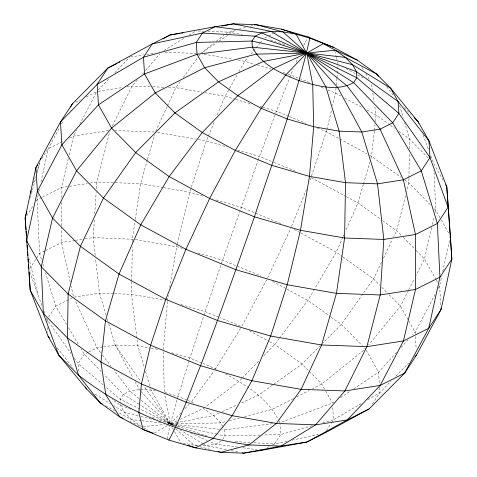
<?xml version="1.0" encoding="UTF-8"?>
<svg xmlns="http://www.w3.org/2000/svg" width="477" height="477" viewBox="0 0 477 477"><rect width="100%" height="100%" fill="white"/><g stroke="black" fill="none" stroke-linecap="round" stroke-linejoin="round"><path stroke-width="0.36" stroke-dasharray="2.38 1.79" d="M408.926 178.481L408.861 182.953L406.666 191.498M408.938 177.736L409.308 153.165M409.373 148.693L409.522 139.01L404.657 122.577M131.694 281.776L131.485 294.315L137.859 345.837L144.263 367.224M131.706 281.042L132.272 247.11M132.356 241.946L132.403 238.995L135.194 220.058M94.339 219.79L93.182 237.558L95.245 255.845M94.726 213.869L96.127 192.398M96.372 188.695L96.807 182.035L109.352 133.226M163.396 349.552L167.457 301.363M336.035 87.935L335.575 93.093L332.684 105.256M336.303 84.989L336.893 78.359M336.959 77.62L337.686 69.517M337.752 68.783L338.02 65.838M374.296 131.175L371.553 156.176L370.939 158.298M374.379 130.442L375.023 124.563M375.345 121.623L376.073 115.005L374.779 106.27M135.301 219.325L140.554 183.639L147.256 160.302M167.516 300.623L168.369 295.525M169.711 287.512L177.056 244.564M167.171 438.828L170.277 423.922L177.062 399.821M438.238 288.406L439.615 285.795L441.654 276.451M442.751 271.419L449.638 239.788M38.172 194.777L37.069 199.809L39.627 253.49L41.803 260.609M38.804 191.897L39.43 189.023M41.004 181.832L48.249 148.758L59.792 127.27M68.289 158.543L61.509 187.55L61.515 197.943M69.135 154.918L73.547 136.07L76.624 130.179M431.763 227.428L424.441 258.928L416.111 275.354M432.43 224.566L434.261 216.689M435.262 212.39L435.763 210.244L433.945 170.164M326.727 130.304L309.549 181.767M326.894 129.589L331.491 110.27M177.229 243.848L189.774 192.249L206.338 140.936L208.067 136.81M405.563 195.773L396.59 230.677L393.71 236.705M30.456 197.866L35.757 177.754M36.896 173.443L39.734 162.669M177.259 399.136L189.912 358.078L203.721 315.852M147.459 159.592L154.566 134.848M363.319 184.521L357.971 202.952L345.765 230.588M363.528 183.818L369.908 161.84M33.485 182.941L35.811 175.214M36.86 171.702L39.603 162.574M203.947 315.148L222.562 260.198L257.968 160.701M258.218 159.998L276.427 111.302L289.432 78.222M289.7 77.53L293.116 69.29M291.62 226.342L306.514 189.309M208.354 136.124L214.417 121.695M217.297 114.82L225.09 96.271L237.474 74.245M296.038 62.433L297.785 58.319M342.79 237.325L336.243 252.154L314.951 288.358M343.088 236.652L343.977 234.63M167.177 106.478L155.377 132.016L115.285 130.549M167.487 105.805L175.87 87.655L180.646 81.078M267.663 277.847L291.071 227.714M381.546 262.177L373.545 278.932L363.23 293.492M383.466 258.152L392.428 239.388M112.387 125.731L132.117 86.051L137.4 79.939M408.443 290.457L400.447 306.222L368.685 344.919M408.777 289.801L414.441 278.634M303.628 45.464L307.051 38.893M79.707 124.288L96.479 92.222M435.131 294.285L415.109 332.171L412.605 334.914M266.661 279.814L241.672 326.584L219.998 317.724M61.539 124.014L63.292 120.759M238.929 71.657L244.755 61.294L248.04 57.383M314.576 288.99L307.85 300.427L279.659 337.931M240.509 328.468L214.465 370.432M41.881 158.465L48.249 148.758L62.225 141.747M26.748 215.55L33.497 205.259M36.276 201.02L37.069 199.809L41.696 197.49M29.735 268.575L36.461 258.319M36.854 257.717L39.627 253.49L44.933 250.83M48.594 317.038L55.731 306.156L72.957 297.517M222.64 439.615L225.037 435.96L224.655 429.843L223.582 427.947M326.375 430.653L331.133 423.397M331.527 422.795L333.512 419.772L361.435 403.417M372.316 404.102L379.835 392.643L391.206 380.98M362.8 294.1L341.299 324.432L322.983 342.933M183.251 77.489L198.021 57.162M198.456 56.56L199.756 54.772M188.075 400.483L191.42 401.855L214.03 371.028M279.212 338.521L274.734 344.477L263.393 356.218M250.854 54.032L253.204 51.242M253.675 50.681L255.553 48.451M256.018 47.891L259.774 43.425M260.245 42.864L262.588 40.074M142.683 73.822L143.643 72.707M145.563 70.483L159.962 53.806M396.584 352.443L378.559 372.167L353.982 388.642M401.091 347.512L408.097 339.845M98.369 89.95L109.173 78.633M114.832 72.707L129.756 57.079M180.849 412.885L170.277 423.922L168.375 425.007M184.879 408.682L188.904 404.478M241.732 378.637L239.15 381.308L205.861 406.625M242.244 378.1L258.749 361.023M395.856 376.21L408.777 362.961M320.365 345.575L302.048 364.076L272.993 384.802M363.695 350.291L321.736 384.057L312.524 388.767M200.626 53.573L214.006 43.061M216.331 41.231L223.892 35.292M226.217 33.462L227.964 32.096L235.31 30.152M272.385 385.237L258.462 395.165L240.354 403.393M202.451 52.339L216.445 42.888M218.883 41.249L228.006 35.083M228.614 34.672L234.702 30.564M278.89 420.809L279.975 422.723L332.469 403.053L333.703 402.23M340.459 397.699L350.291 391.11M163.915 50.592L185.261 37.48M189.029 35.161L195.94 30.922M367.779 399.702L379.835 392.643L379.519 387.521M154.423 432.991L167.743 425.371M264.646 38.053L267.889 36.341M268.533 35.996L273.071 33.599M273.72 33.253L275.664 32.227M293.444 398.528L272.391 409.296L243.687 416.85M296.736 396.846L309.239 390.454M75.688 102.167L80.309 99.848M86.254 96.867L96.825 91.566M69.553 138.074L73.547 136.07L109.358 130.471M42.358 197.156L61.509 187.55L68.861 186.4M45.601 250.497L61.533 242.501L74.782 240.432M88.287 352.205L84.292 354.208L78.127 363.611L78.586 370.999M88.955 351.871L96.944 347.864L102.788 346.952M221.191 441.159L215.294 444.117L205.837 445.59L202.176 445.458M267.221 447.623L269.219 446.621M272.546 444.952L274.543 443.95L287.655 441.112M176.925 420.815L170.277 423.922L168.822 423.761M180.252 419.265L203.524 408.401L213.517 415.574L220.726 422.89L223.23 427.314M218.889 413.142L213.517 415.574L178.929 422.252M222.24 411.615L236.997 404.913M312.107 425.758L280.714 434.547L263.638 434.982M322.81 422.765L333.512 419.772L332.696 406.69M238.882 29.21L245.309 27.511M250.306 26.187L252.452 25.621M225.031 421.757L220.726 422.89L178.44 423.755M229.336 420.625L239.382 417.983M292.019 440.164L318.237 434.487M178.207 422.389L170.277 423.922L166.7 423.016M130.489 56.966L143.738 54.897M146.683 54.438L154.041 53.287M98.292 91.34L122.559 87.547M126.971 86.856L132.117 86.051L152.139 86.784M69.6 186.286L87.249 183.526M90.189 183.067L96.807 182.035L114.599 182.685M75.515 240.319L82.139 239.281M85.085 238.822L93.182 237.558L134.574 239.371M103.521 346.833L115.213 345.008L137.859 345.837L150.231 348.001M272.6 423.677L224.655 429.843L222.449 429.604M143.148 426.653L164.41 424.512M259.929 435.078L225.037 435.96L217.834 434.38M177.7 423.767L170.277 423.922L157.154 419.021M198.176 30.999L204.132 31.22M207.853 31.357L227.964 32.096L242.376 34.612M165.102 52.273L196.184 53.412M152.884 86.814L164.005 87.219M168.453 87.386L175.87 87.655L201.926 92.216M115.345 182.715L140.554 183.639L162.991 187.562M113.609 293.665L99.46 293.146L73.619 297.183L71.234 286.391M114.355 293.689L131.485 294.315L164.637 300.116M197.782 445.297L194.115 445.16L182.393 443.109M235.203 441.619L250.795 442.543M253.764 442.722L274.543 443.95L280.714 434.547L280.071 424.202M219.509 429.282L170.277 423.922L120.168 399.243L105.524 386.835M141.15 420.678L131.688 419.629L117.986 412.349M141.878 420.762L161.542 422.95M237.868 447.11L215.294 444.117L209.922 441.702M242.966 447.784L256.799 449.62M204.245 54.205L232.46 59.142M238.244 60.156L244.755 61.294L254.67 64.198M204.824 92.723L225.09 96.271L235.072 99.192M157.565 132.397L195.415 139.022M198.331 139.534L206.338 140.936L226.885 146.952M163.718 187.688L189.774 192.249L204.037 196.423M135.301 239.502L176.538 246.716L182.202 248.374M150.959 348.132L158.966 349.534M155.484 390.812C144.817 389.119 132.868 388.367 123.364 394.378L120.168 399.243L120.293 401.282M226.187 449.662L205.837 445.59L203.935 444.433M231.273 450.682L237.814 451.987M217.113 434.219L170.277 423.922L139.624 404.615M138.074 415.759L124.479 412.313L113.705 405.671M140.936 416.487L154.536 419.933M196.941 445.917L194.115 445.16L175.822 428.859M199.774 446.669L210.375 449.495M270.381 40.265L285.979 44.838M257.502 65.027L270.96 68.968M282.998 72.492L287.243 73.738M287.953 73.947L310.765 82.95M235.787 99.401L250.759 103.783M260.031 106.502L262.165 107.128M262.881 107.337L276.427 111.302L288.746 116.34M237.516 150.064L259.488 156.498L273.279 162.138M216.159 199.976L241.112 207.28L280.804 223.516M197.776 252.935L222.562 260.198L261.152 275.98M180.992 304.57L205.098 311.63L219.319 317.443M171.726 352.753L189.912 358.078L202.159 363.086M164.964 392.553L178.034 396.381L187.407 400.209M176.633 426.003L170.277 423.922L139.713 399.064M177.343 426.235L207.012 435.966M130.913 409.23L120.55 405.361L112.089 399.291M152.324 417.22L154.393 417.995M321.104 87.178L325.236 88.865M327.997 89.992L335.575 93.093L340.799 95.919M289.432 116.621L305.852 123.34M317.485 128.098L326.381 131.735L366.974 153.695M273.965 162.424L296.724 171.732M202.838 363.367L217.721 369.711M174.308 425.728L170.277 423.922L140.864 391.271M176.997 426.933L178.344 427.535M190.436 432.961L207.233 440.498M129.684 421.376L141.013 426.504M105.59 405.766L114.724 410.619M345.932 68.569L356.951 74.537M357.601 74.883L364.082 78.395M344.722 98.041L362.359 107.581M366.926 110.056L376.073 115.005L389.81 124.867M369.592 155.108L401.038 177.337M311.207 177.653L345.628 196.274M346.278 196.625L357.971 202.952L380.294 218.979M294.345 229.485L300.236 232.675M300.892 233.026L336.243 252.154L342.259 256.471M272.582 281.341L286.295 288.764M286.951 289.116L307.85 300.427L330.549 316.716M249.453 330.794L268.903 341.317M269.553 341.669L274.734 344.477L302.048 364.076L321.736 384.057L325.314 390.389M225.514 373.926C246.09 384.957 267.955 398.528 278.532 420.165M191.42 401.855L194.604 403.578M143.595 427.839L147.417 429.902M173.455 425.854L170.277 423.922L143.595 385.678M179.805 429.723L203.297 444.045M95.322 394.336L110.533 403.715M138.998 404.222L123.364 394.378L103.825 374.29M390.407 125.296L394.592 128.295M398.772 131.294L409.522 139.01L427.994 157.756M404.651 179.93L408.861 182.953L430.588 204.997M382.709 220.714L396.59 230.677L401.235 235.382M342.862 256.906L373.545 278.932L379.758 285.228M331.145 317.145L341.299 324.432L362.341 345.777M141.681 426.802L131.688 419.629L124.479 412.313L120.55 405.361L120.341 401.962M139.135 398.593L129.911 391.092L114.104 370.367M103.288 384.939L78.127 363.611L74.34 358.239M404.228 107.635L410.965 114.474M434.207 208.67L435.763 210.244L440.891 219.325M403.298 237.474L415.67 250.037M416.188 250.556L424.441 258.928L436.002 279.397M381.827 287.327L386.996 292.58M389.065 294.679L400.447 306.222L408.509 320.496M364.392 347.864L365.418 348.902M101.255 371.649L84.292 354.208L81.287 349.152M140.363 390.723L139.367 389.614L135.164 381.856M386.662 86.772L393.054 94.893M57.246 347.888L73.339 368.399M100.552 352.598L96.944 347.864L75.175 300.564M102.358 354.971L110.944 366.223M46.507 318.076L47.008 319.453L70.978 353.469M108.738 323.692L115.213 345.008L140.626 381.427M361.948 67.513L363.879 70.584M365.811 73.655L369.675 79.796M66.631 324.491L55.731 306.156L45.5 272.707M68.509 327.651L79.033 345.354M443.133 180.282L433.641 163.486L430.558 155.15M441.261 219.975L448.952 233.599M436.366 280.035L437.808 282.599M408.878 321.146L415.109 332.171L415.199 333.644M366.145 350.196L378.559 372.167L379.293 383.866M325.672 391.021L332.469 403.053M172.406 427.708L174.183 430.862M174.54 431.494L180.926 442.853M115.213 345.008L133.065 377.975M423.105 135.021L428.757 150.297M29.693 271.848L42.238 306.347M43.997 311.177L44.999 313.932M42.888 264.169L43.979 267.728M106.15 315.166L99.46 293.146L95.579 258.767M107.23 318.719L108.523 322.983M145.539 371.505L150.452 387.902M150.66 388.618L151.09 390.043L170.277 423.922L164.416 393.066M399.583 105.429L403.178 117.575M28.709 257.765L37.975 294.619M334.812 51.009L336.219 56.632M336.392 57.335L336.917 59.44M337.621 62.254L337.972 63.662M70.28 282.074L61.533 242.501L61.527 226.909M371.541 84.435L372.298 89.527M372.835 93.17L374.129 101.905M439.615 285.795L440.814 305M415.384 336.595L416.165 349.116M47.008 319.453L47.145 321.635M47.503 327.449L47.825 332.535M163.372 351.77L164.279 392.35M61.515 202.403L61.527 226.164"/><path stroke-width="0.72" d="M450.109 237.629L450.419 236.193L446.782 186.745L428.948 140.828L418.222 121.832L390.55 88.138L376.627 74.007L357.315 60.15L333.936 47.497L308.076 36.92L281.502 29.139L256.024 24.679L233.372 23.85L215.103 26.706L170.098 34.958L152.211 43.932L107.844 68.074L72.385 103.825L60.472 121.993L35.912 167.564L25.156 217.971L30.218 290.255L48.052 336.172L58.778 355.168L86.45 388.862L100.373 402.993L119.685 416.85L143.064 429.503L168.924 440.08L195.498 447.861L220.976 452.321L243.628 453.15L261.897 450.294L306.902 442.042L324.789 433.068L369.156 408.926L404.615 373.175L416.528 355.007L441.088 309.436L451.844 259.029L450.419 236.193M26.861 211.508L25.156 217.971L26.02 229.783M30.534 192.768L31.166 190.663M168.924 440.08C181.791 416.349 190.395 390.627 200.573 365.698C219.337 316.364 237.135 266.667 254.438 216.802C273.762 157.583 296.151 99.043 309.829 38.172L308.076 36.92M70.638 107.081L72.385 103.825M37.504 165.137L35.912 167.564L37.385 191.205L26.581 240.807L41.237 266.756L68.139 294.047L105.447 320.824L150.619 345.265L200.573 365.698L251.91 380.729L301.13 389.345L344.883 390.949L380.175 385.434L404.615 373.175L428.751 328.242L441.088 309.436L440.998 307.957M414.978 356.599L416.528 355.007M162.943 38.881L170.098 34.958L180.151 33.39M117.139 63.411L107.844 68.074L97.165 84.357L60.472 121.993L61.891 144.829L76.553 170.778L103.455 198.068L140.757 224.846L185.929 249.286L235.888 269.72L287.226 284.751L336.446 293.361L380.193 294.965L415.491 289.45L439.931 277.191L451.844 259.029L446.782 186.745L445.691 184.808M118.469 62.743L119.799 62.076M369.156 408.926L347.244 419.921L306.902 442.042L281.06 446.078L243.628 453.15L242.173 452.858M254.593 25.054L256.024 24.679L282.885 31.84L296.074 34.147L309.829 38.172L333.936 47.497M221.859 26.026L223.296 25.752M224.739 25.484L233.372 23.85L271.163 31.41L282.885 31.84L306.723 53.078L347.089 85.908L380.056 129.136L403.381 179.817L415.467 234.499L415.491 289.45L403.453 340.93L380.175 385.434L347.244 419.921L315.595 424.864L276.374 423.427L232.245 415.705L186.215 402.224L141.425 383.907L100.927 361.995L67.478 337.99L43.359 313.514L30.218 290.255L29.443 277.823M181.582 33.163L183.019 32.937M260.442 450.103L261.897 450.294M218.15 451.564L220.976 452.321L249.036 444.904L281.06 446.078L315.595 424.864L344.883 390.949L366.914 346.642L380.193 294.965L383.818 239.442L377.54 183.854L361.787 131.992L337.633 87.386L306.723 53.078L296.074 34.147L281.502 29.139M187.866 445.238L195.498 447.861L213.004 438.601L232.245 415.705L251.91 380.729L270.662 336.064L287.226 284.751L300.462 230.284L309.484 176.377L313.663 126.703L312.721 84.65L306.723 53.078L271.163 31.41L261.706 32.883L215.103 26.706L202.457 33.05L152.211 43.932L143.488 57.228L97.165 84.357L98.441 104.833L111.582 128.098L135.701 152.568L169.15 176.573L209.647 198.486L254.438 216.802L300.462 230.284L344.597 238.005L383.818 239.442L415.467 234.499L437.373 223.51L448.058 207.221L429.992 157.547L398.873 113.389L356.832 77.757L306.723 53.078L261.706 32.883L255.153 36.169L202.457 33.05L196.285 42.453L197.025 54.277L204.609 67.704L218.538 81.835L237.85 95.692L261.229 108.345L287.088 118.922L313.663 126.703L339.141 131.163L361.787 131.992L380.056 129.136L392.708 122.792L398.873 113.389L398.14 101.565L390.55 88.138L352.521 64.687L345.312 57.371L335.319 50.198L323.215 43.651L306.723 53.078L273.476 68.599L237.85 95.692L202.266 132.523L169.15 176.573L140.757 224.846L119.029 274.048L105.447 320.824L100.927 361.995L105.781 394.747L119.685 416.85L123.018 418.359M153.117 433.11L143.064 429.503L138.849 412.641L141.425 383.907L150.619 345.265L165.793 299.347L185.929 249.286L209.647 198.486L235.328 150.416L261.229 108.345L285.58 75.145L306.723 53.078L335.319 50.198L357.315 60.15M102.328 404.031L100.373 402.993L78.472 375.149L58.778 355.168L43.359 313.514L41.237 266.756L52.559 218.072L76.553 170.778L111.582 128.098L155.263 92.943L204.609 67.704L256.274 54.11L306.723 53.078L345.312 57.371L376.627 74.007L378.452 76.326M414.072 117.628L418.222 121.832L418.734 123.221M48.052 336.172L49.429 337.931M85.365 386.942L86.45 388.862M26.128 231.262L26.45 235.692M26.67 238.643L26.939 242.334M27.153 245.291L27.422 248.982M27.636 251.934L27.904 255.571M28.161 259.124L28.37 261.962M28.578 264.807L28.841 268.36M29.079 271.973L29.353 276.362M68.139 294.047L67.478 337.99L78.472 375.149C127.472 413.589 187.598 436.443 249.036 444.904L276.374 423.427L301.13 389.345L321.623 344.984L336.446 293.361L344.597 238.005L345.515 182.685L339.141 131.163L325.91 86.957L306.723 53.078L255.153 36.169L251.963 41.04L252.345 47.157C261.318 65.075 281.358 73.5 298.966 80.619C316.257 85.604 336.78 92.097 353.636 82.622L356.832 77.757L356.45 71.639L352.521 64.687L306.723 53.078L251.963 41.04L196.285 42.453L143.488 57.228L144.531 73.947L155.263 92.943L174.952 112.924L202.266 132.523L235.328 150.416L271.902 165.37L309.484 176.377L345.515 182.685L377.54 183.854L403.381 179.817L421.269 170.844L429.992 157.547L428.948 140.828L398.14 101.565L356.45 71.639L306.723 53.078L252.345 47.157L197.025 54.277L144.531 73.947L98.441 104.833L61.891 144.829L37.385 191.205L52.559 218.072L80.41 246.323L119.029 274.048L165.793 299.347L217.512 320.502L270.662 336.064L321.623 344.984L366.914 346.642L403.453 340.93L428.751 328.242L439.931 277.191L437.373 223.51L421.269 170.844L392.708 122.792L353.636 82.622L306.723 53.078L263.483 61.426L218.538 81.835L174.952 112.924L135.701 152.568L103.455 198.068L80.41 246.323L68.139 294.047M40.873 158.364L40.491 159.801L40.873 158.364"/></g></svg>
